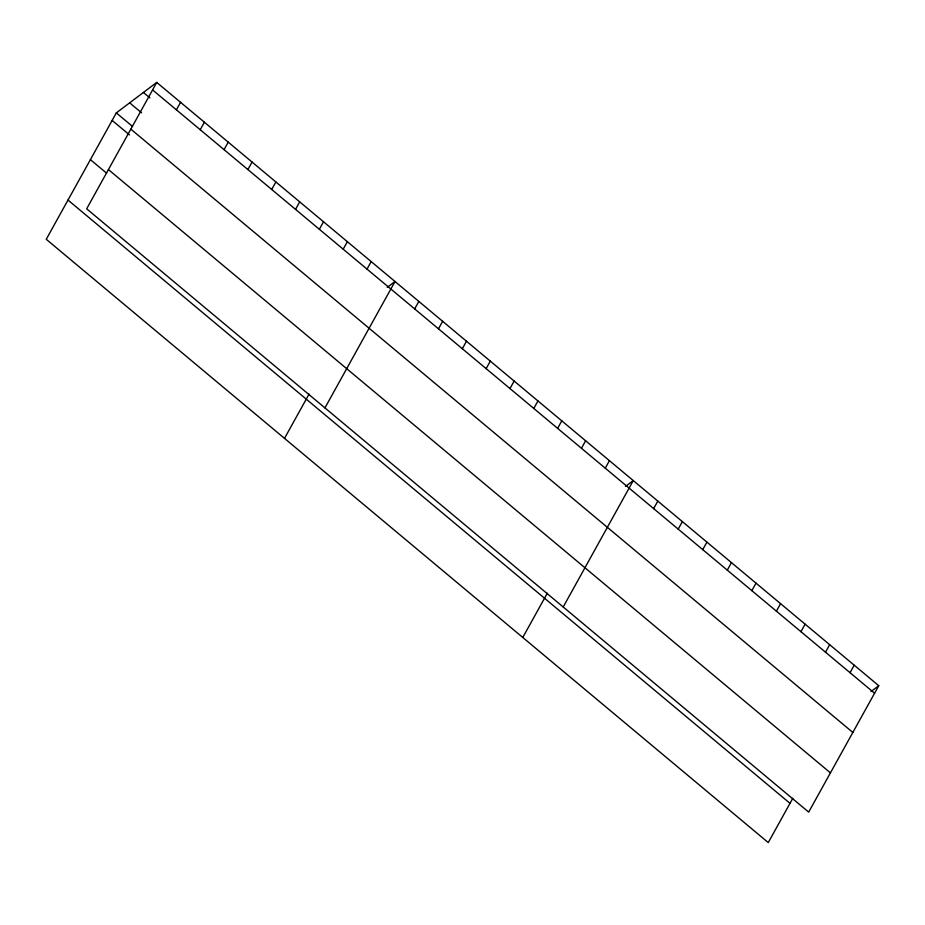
<?xml version="1.0" encoding="UTF-8"?>
<svg xmlns="http://www.w3.org/2000/svg" width="925" height="925" viewBox="0 0 925 925"><rect width="100%" height="100%" fill="white"/><g stroke="black" fill="none" stroke-linecap="round" stroke-linejoin="round"><path stroke-width="1.39" d="M156.741 82.418L86.672 208.807L808.681 812.104L878.75 685.702L156.741 82.418L116.319 112.896L46.25 239.298L768.259 842.582L792.806 798.298M176.409 109.832L180.572 102.317M200.228 129.743L204.39 122.227M224.058 149.653L228.221 142.138M247.888 169.564L252.051 162.048M271.707 189.463L275.87 181.959M295.537 209.374L299.7 201.858M319.356 229.284L323.53 221.769M343.187 249.195L347.349 241.679M367.017 269.106L371.179 261.59M284.507 438.381L309.066 394.096M324.941 407.902L395.01 281.501L387.228 287.363M414.666 308.915L418.828 301.411M438.496 328.826L442.659 321.31M462.315 348.737L466.489 341.221M486.145 368.647L490.308 361.132M509.976 388.558L514.138 381.042M533.794 408.457L537.968 400.953M557.625 428.368L561.787 420.852M581.455 448.278L585.618 440.762M605.274 468.189L609.436 460.673M522.775 637.475L547.322 593.179M563.198 606.985L633.267 480.584L625.485 486.446M653.651 508.611L657.814 501.096M678.198 529.123L682.361 521.607M702.746 549.635L706.908 542.119M727.293 570.147L731.455 562.631M751.84 590.659L756.014 583.143M776.387 611.171L780.561 603.655M800.946 631.683L805.108 624.167M825.493 652.194L829.656 644.679M850.04 672.706L854.203 665.191M870.968 691.565L878.75 685.702M152.579 89.922L874.587 693.218M143.398 92.477L149.896 97.9M129.662 102.837L141.571 112.792M116.319 112.896L132.564 126.471M130.83 129.153L852.838 732.45M112.145 120.412L129.477 134.888M108.422 169.576L830.43 772.872M90.407 159.643L106.652 173.218M67.999 200.066L790.008 803.351"/></g></svg>
